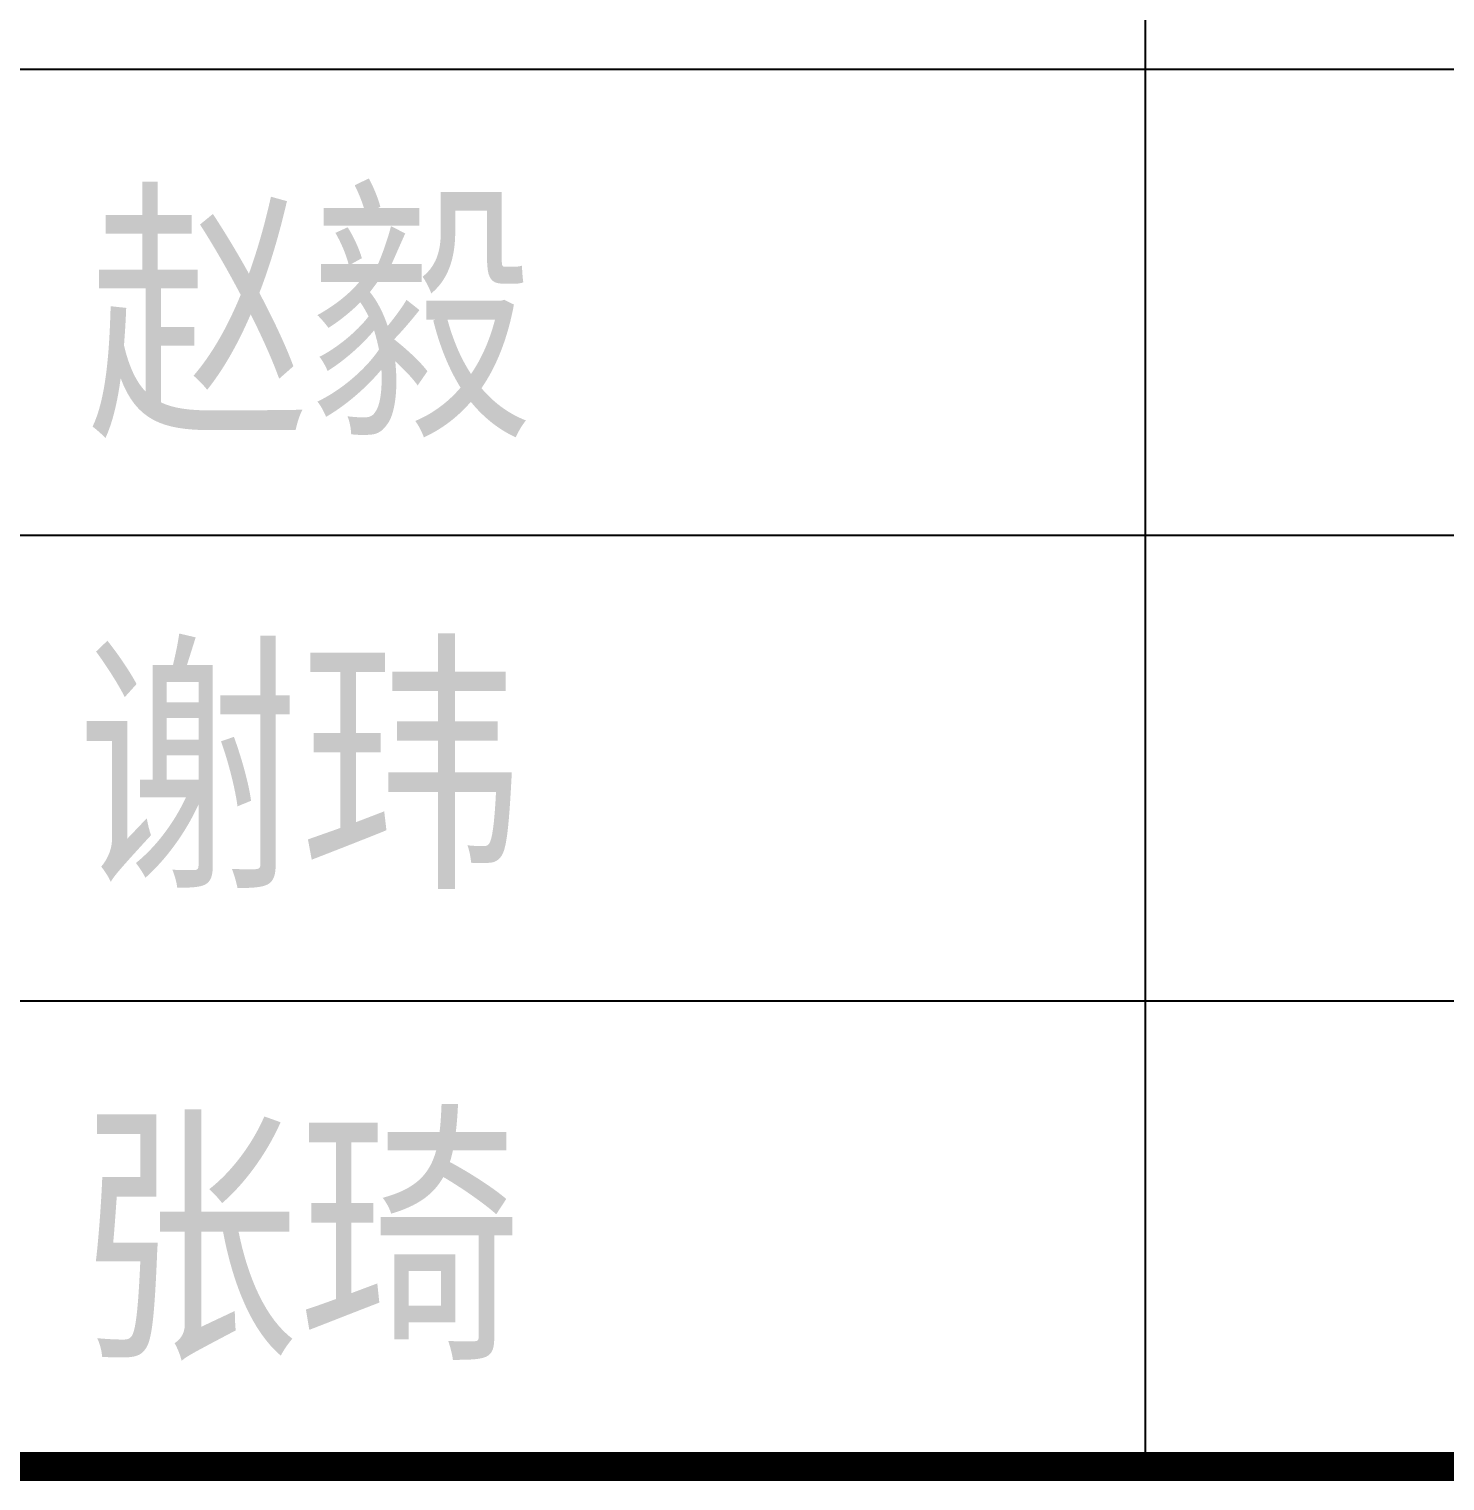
# Model space of a CAD drawing. Header units: inches. Extents: x -1293886 to -986005, y -15154 to 203628.
# Drawn here: x -1072347 to -1069915, y 75012 to 77506 of the extents above; entities that cross this region are included whole.
import ezdxf

# ---------------------------------------------------------------- set-up
doc = ezdxf.new("R2010")
doc.units = ezdxf.units.IN
doc.header["$LTSCALE"] = 100
doc.header["$MEASUREMENT"] = 0
doc.layers.get('0').update_dxf_attribs({"color": 252})
doc.layers.add('Q', color=7, linetype='Continuous')
doc.layers.add('TK', color=142, linetype='Continuous')
doc.styles.add('HYZT1', font='SimSun.ttf', dxfattribs={"width": 0.8})

# ---------------------------------------------------------------- blocks, each defined once
blk = doc.blocks.new('A$C05385F37')
at = {"layer": 'TK'}
for p, q in [((-3299.9, -26600), (-3299.9, -31400)), ((-8000, -29000), (-1000, -29000)), ((-8000, -29800), (-1000, -29800)), ((-8000, -30600), (-1000, -30600)), ((-8000, -31400), (-1000, -31400)), ((-8000, -31400), (-1000, -31400)), ((-8000, -31400.2), (-1000, -31400.2)), ((-8000, -31400.2), (-1000, -31400.2))]:
    blk.add_line(p, q, dxfattribs=at)
at = {"layer": 'TK', "const_width": 50}
for points in [[(-8000, -31400.2), (-1000, -31400.2)], [(-1000, -31400.2), (-8000, -31400.2)], [(-1000, -31400.2), (-8000, -31400.2)]]:
    blk.add_lwpolyline(points, dxfattribs=at)

msp = doc.modelspace()

# ---------------------------------------------------------------- block references
at = {"color": 4}
msp.add_blockref('A$C05385F37', (-1067129.9, 106437.1), dxfattribs=at)

# ---------------------------------------------------------------- texts
at = {"layer": 'Q', "style": 'HYZT1', "width": 0.8}
for s, p in [('赵毅', (-1072246.8, 76843)), ('谢玮', (-1072266.1, 76066.4)), ('张琦', (-1072266.1, 75258.7))]:
    msp.add_text(s, height=350, dxfattribs=at).set_placement(p)

doc.saveas('drawing.dxf')
